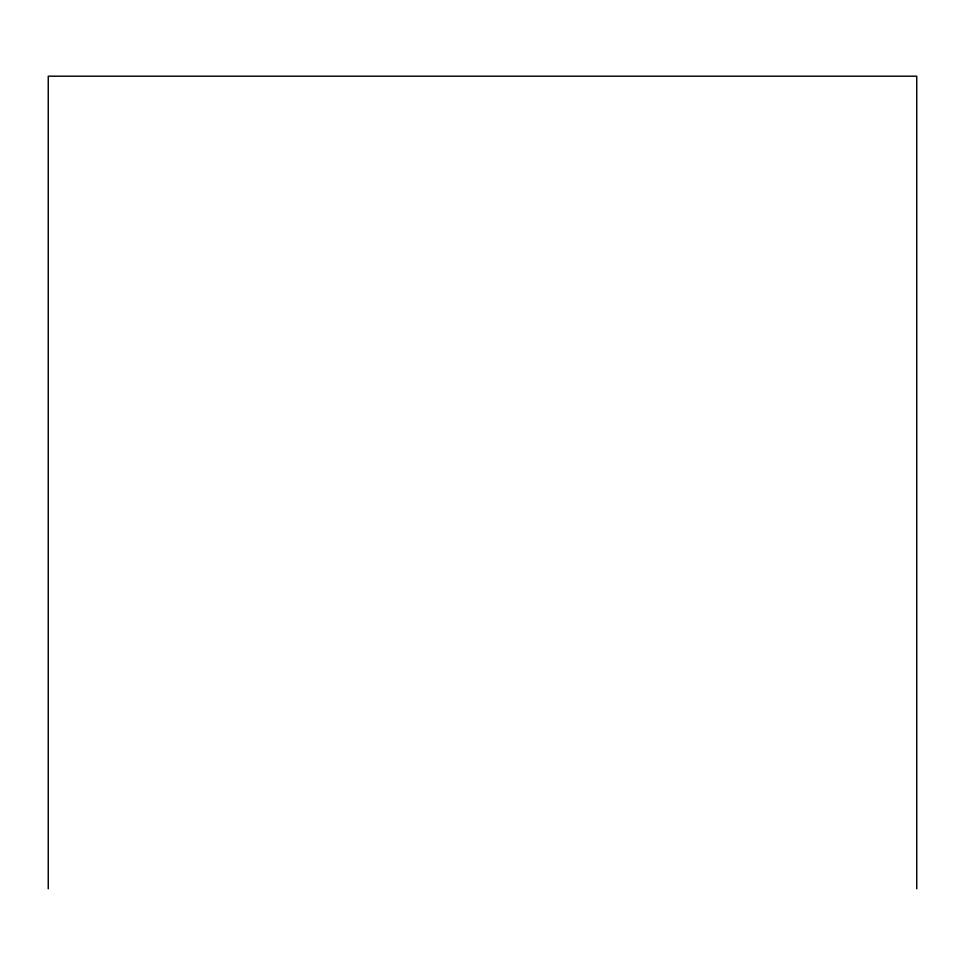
<?xml version="1.0" encoding="UTF-8"?>
<svg xmlns="http://www.w3.org/2000/svg" width="965" height="965" viewBox="0 0 965 965"><rect width="100%" height="100%" fill="white"/><g stroke="black" fill="none" stroke-linecap="round" stroke-linejoin="round"><path stroke-width="1.45" d="M916.75 888.801L916.75 76.199L48.25 76.199L48.25 888.801"/></g></svg>
